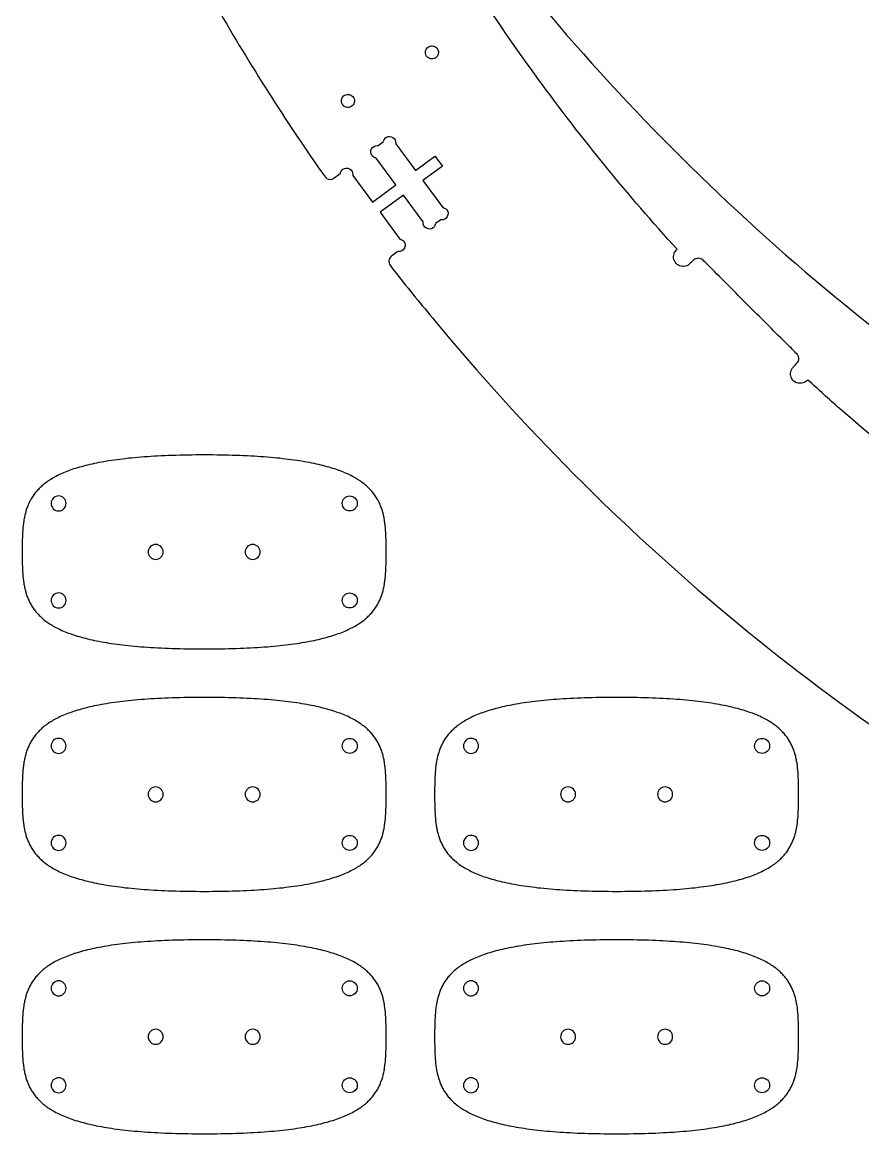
# Model space of a CAD drawing. Extents: x 0.8 to 94.9, y 0.3 to 47.7.
# Drawn here: x 0.81 to 18.13, y 0.48 to 23.41 of the extents above; entities that cross this region are included whole.
import ezdxf

# ---------------------------------------------------------------- set-up
doc = ezdxf.new("R2010")
doc.units = 0
for name, color, linetype in [('THRUCUT_HOLES_SPIRAL_PLUNG', 150, 'CONTINUOUS'), ('THRUCUT_LARGE_PARTS', 18, 'CONTINUOUS'), ('THRUCUT_SMALL_PARTS_TAB_AN', 30, 'CONTINUOUS')]:
    doc.layers.add(name, color=color, linetype=linetype)

msp = doc.modelspace()

# ---------------------------------------------------------------- linework, layer by layer
at = {"layer": 'THRUCUT_HOLES_SPIRAL_PLUNG'}
for points in [[(9.318, 22.669, -0.414214), (9.133, 22.718, -0.414214), (9.183, 22.902, -0.414214), (9.367, 22.853, -0.414214)], [(7.586, 21.669, -0.414214), (7.401, 21.718, -0.414214), (7.451, 21.903, -0.414214), (7.635, 21.853, -0.414214)]]:
    msp.add_lwpolyline(points, format="xyb", close=True, dxfattribs=at)
at = {"layer": 'THRUCUT_LARGE_PARTS'}
for points in [[(33.609, 6.713, -0.109283), (17.653, 15.442, -0.003936), (17.323, 15.735, 0.001312), (16.995, 16.029, -0.160391), (16.864, 15.963, -0.350572), (16.654, 16.085, -0.146393), (16.645, 16.199, -0.144747), (16.7, 16.3, 0.020527), (16.784, 16.392, 0.275016), (16.805, 16.515, 0.052044), (16.794, 16.537, 0.043513), (16.776, 16.56, 0.009902), (16.584, 16.757, -0.00165), (15.803, 17.532, -0.00165), (15.028, 18.313, 0.009902), (14.831, 18.505, 0.190757), (14.738, 18.541, 0.190762), (14.646, 18.505, -0.003898), (14.551, 18.416, -0.167792), (14.444, 18.37, -0.312229), (14.248, 18.485, -0.31021), (14.286, 18.71, -0.006541), (14.294, 18.718, 0.00218), (14.302, 18.726, -0.026753), (11.446, 22.229, -0.026361), (8.941, 26.071, 0.018814)], [(11.326, 23.975, 0.045769), (17.353, 17.918, 0.045759), (24.382, 13.058, 0.013823)], [(4.827, 23.696, 0.010348), (5.88, 21.961, 0.010677), (6.971, 20.324, 0.020486), (7.057, 20.21, 0.314041), (7.192, 20.172, 0.03767), (7.208, 20.179, 0.028059), (7.227, 20.19), (7.36, 20.289, 0.08601), (7.368, 20.308, -0.186349), (7.414, 20.376, -0.284949), (7.551, 20.383, -0.285005), (7.619, 20.264, -0.066648), (7.617, 20.257, 0.145329), (7.617, 20.25), (8.025, 19.698), (8.508, 20.055), (8.1, 20.607, 0.08601), (8.081, 20.615, -0.186349), (8.013, 20.661, -0.284949), (8.006, 20.798, -0.285005), (8.125, 20.865, -0.066648), (8.132, 20.864, 0.145329), (8.139, 20.864), (8.245, 20.942, 0.079593), (8.255, 20.964, -0.210465), (8.312, 21.037, -0.269976), (8.443, 21.033, -0.269963), (8.504, 20.916, -0.065724), (8.503, 20.91, 0.145463), (8.502, 20.903), (8.91, 20.351), (9.312, 20.648), (9.467, 20.439), (9.064, 20.142), (9.472, 19.59, 0.086011), (9.491, 19.582, -0.186349), (9.559, 19.536, -0.284949), (9.566, 19.399, -0.285005), (9.447, 19.332, -0.066648), (9.44, 19.333, 0.14533), (9.433, 19.333), (9.326, 19.254, 0.086009), (9.319, 19.235, -0.186349), (9.273, 19.167, -0.284949), (9.135, 19.16, -0.285005), (9.068, 19.28, -0.066647), (9.069, 19.286, 0.145328), (9.069, 19.293), (8.662, 19.845), (8.179, 19.489), (8.587, 18.937, 0.08601), (8.606, 18.929, -0.186349), (8.674, 18.883, -0.284949), (8.681, 18.746, -0.285005), (8.561, 18.679, 0.171776), (8.527, 18.668, 0.008293), (8.414, 18.581, 0.189424), (8.364, 18.495, 0.192865), (8.387, 18.399, 0.01472), (8.509, 18.235, 0.005121), (9.309, 17.249, 0.045769), (15.335, 11.192, 0.045759), (22.365, 6.332, 0.013823)]]:
    msp.add_lwpolyline(points, format="xyb", dxfattribs=at)
at = {"layer": 'THRUCUT_SMALL_PARTS_TAB_AN'}
for points in [[(4.555, 14.483), (4.468, 14.483), (4.382, 14.483), (4.298, 14.482), (4.215, 14.481), (4.133, 14.479), (4.052, 14.477), (3.973, 14.475), (3.895, 14.473), (3.819, 14.47), (3.743, 14.467), (3.669, 14.464), (3.596, 14.46), (3.525, 14.456), (3.455, 14.452), (3.385, 14.447), (3.318, 14.443), (3.251, 14.437), (3.185, 14.432), (3.121, 14.426), (3.058, 14.42), (2.996, 14.414), (2.935, 14.407), (2.875, 14.4), (2.817, 14.393), (2.759, 14.386), (2.703, 14.378), (2.648, 14.37), (2.593, 14.362), (2.54, 14.353), (2.488, 14.345), (2.437, 14.335), (2.387, 14.326), (2.338, 14.316), (2.291, 14.307), (2.244, 14.296), (2.198, 14.286), (2.153, 14.275), (2.109, 14.264), (2.066, 14.253), (2.024, 14.242), (1.983, 14.23), (1.943, 14.218), (1.904, 14.206), (1.865, 14.194), (1.828, 14.181), (1.791, 14.168), (1.756, 14.155), (1.721, 14.142), (1.687, 14.128), (1.654, 14.114), (1.622, 14.1), (1.59, 14.086), (1.56, 14.071), (1.53, 14.057), (1.501, 14.042), (1.473, 14.027), (1.445, 14.011), (1.419, 13.996), (1.393, 13.98), (1.368, 13.964), (1.343, 13.947), (1.319, 13.931), (1.296, 13.914), (1.274, 13.897), (1.252, 13.88), (1.232, 13.863), (1.211, 13.846), (1.192, 13.828), (1.173, 13.81), (1.154, 13.792), (1.137, 13.774), (1.119, 13.755), (1.103, 13.737), (1.087, 13.718), (1.072, 13.699), (1.057, 13.68), (1.043, 13.661), (1.029, 13.641), (1.016, 13.621), (1.003, 13.601), (0.991, 13.581), (0.979, 13.561), (0.968, 13.541), (0.958, 13.52), (0.948, 13.5), (0.938, 13.479), (0.929, 13.458), (0.92, 13.437), (0.911, 13.415), (0.903, 13.394), (0.896, 13.372), (0.889, 13.35), (0.882, 13.328), (0.876, 13.306), (0.87, 13.284), (0.864, 13.262), (0.859, 13.239), (0.854, 13.217), (0.849, 13.194), (0.845, 13.171), (0.841, 13.148), (0.837, 13.125), (0.83, 13.078), (0.824, 13.031), (0.82, 12.983), (0.816, 12.935), (0.813, 12.886), (0.81, 12.837), (0.808, 12.788), (0.807, 12.738), (0.806, 12.688), (0.805, 12.586), (0.805, 12.483), (0.805, 12.38), (0.806, 12.279), (0.807, 12.229), (0.808, 12.179), (0.81, 12.129), (0.813, 12.08), (0.816, 12.032), (0.82, 11.983), (0.824, 11.936), (0.83, 11.888), (0.837, 11.842), (0.841, 11.819), (0.845, 11.796), (0.849, 11.773), (0.854, 11.75), (0.859, 11.727), (0.864, 11.705), (0.87, 11.682), (0.876, 11.66), (0.882, 11.638), (0.889, 11.616), (0.896, 11.594), (0.903, 11.573), (0.911, 11.551), (0.92, 11.53), (0.929, 11.509), (0.938, 11.488), (0.948, 11.467), (0.958, 11.446), (0.968, 11.426), (0.979, 11.405), (0.991, 11.385), (1.003, 11.365), (1.016, 11.345), (1.029, 11.325), (1.043, 11.306), (1.057, 11.287), (1.072, 11.267), (1.087, 11.248), (1.103, 11.23), (1.119, 11.211), (1.137, 11.193), (1.154, 11.174), (1.173, 11.156), (1.192, 11.138), (1.211, 11.121), (1.232, 11.103), (1.252, 11.086), (1.274, 11.069), (1.296, 11.052), (1.319, 11.035), (1.343, 11.019), (1.368, 11.003), (1.393, 10.987), (1.419, 10.971), (1.445, 10.955), (1.473, 10.94), (1.501, 10.925), (1.53, 10.91), (1.56, 10.895), (1.59, 10.881), (1.622, 10.866), (1.654, 10.852), (1.687, 10.838), (1.721, 10.825), (1.756, 10.811), (1.791, 10.798), (1.828, 10.785), (1.865, 10.773), (1.904, 10.76), (1.943, 10.748), (1.983, 10.736), (2.024, 10.725), (2.066, 10.713), (2.109, 10.702), (2.153, 10.691), (2.198, 10.68), (2.244, 10.67), (2.291, 10.66), (2.338, 10.65), (2.387, 10.64), (2.437, 10.631), (2.488, 10.622), (2.54, 10.613), (2.593, 10.605), (2.648, 10.596), (2.703, 10.588), (2.759, 10.581), (2.817, 10.573), (2.875, 10.566), (2.935, 10.559), (2.996, 10.553), (3.058, 10.546), (3.121, 10.54), (3.185, 10.534), (3.251, 10.529), (3.318, 10.524), (3.385, 10.519), (3.455, 10.514), (3.525, 10.51), (3.596, 10.506), (3.669, 10.503), (3.743, 10.499), (3.819, 10.496), (3.895, 10.494), (3.973, 10.491), (4.052, 10.489), (4.133, 10.487), (4.215, 10.486), (4.298, 10.485), (4.382, 10.484), (4.468, 10.483), (4.555, 10.483), (4.643, 10.483), (4.728, 10.484), (4.813, 10.485), (4.896, 10.486), (4.978, 10.487), (5.058, 10.489), (5.138, 10.491), (5.215, 10.494), (5.292, 10.496), (5.367, 10.499), (5.441, 10.503), (5.514, 10.506), (5.586, 10.51), (5.656, 10.514), (5.725, 10.519), (5.793, 10.524), (5.86, 10.529), (5.925, 10.534), (5.99, 10.54), (6.053, 10.546), (6.115, 10.553), (6.176, 10.559), (6.235, 10.566), (6.294, 10.573), (6.351, 10.581), (6.408, 10.588), (6.463, 10.596), (6.517, 10.605), (6.57, 10.613), (6.622, 10.622), (6.673, 10.631), (6.723, 10.64), (6.772, 10.65), (6.82, 10.66), (6.867, 10.67), (6.913, 10.68), (6.958, 10.691), (7.002, 10.702), (7.045, 10.713), (7.087, 10.725), (7.128, 10.736), (7.168, 10.748), (7.207, 10.76), (7.246, 10.773), (7.283, 10.785), (7.319, 10.798), (7.355, 10.811), (7.39, 10.825), (7.424, 10.838), (7.457, 10.852), (7.489, 10.866), (7.52, 10.881), (7.551, 10.895), (7.581, 10.91), (7.61, 10.925), (7.638, 10.94), (7.665, 10.955), (7.692, 10.971), (7.718, 10.987), (7.743, 11.003), (7.768, 11.019), (7.791, 11.035), (7.814, 11.052), (7.837, 11.069), (7.858, 11.086), (7.879, 11.103), (7.899, 11.121), (7.919, 11.138), (7.938, 11.156), (7.956, 11.174), (7.974, 11.193), (7.991, 11.211), (8.008, 11.23), (8.024, 11.248), (8.039, 11.267), (8.054, 11.287), (8.068, 11.306), (8.082, 11.325), (8.095, 11.345), (8.108, 11.365), (8.12, 11.385), (8.131, 11.405), (8.142, 11.426), (8.153, 11.446), (8.163, 11.467), (8.173, 11.488), (8.182, 11.509), (8.191, 11.53), (8.199, 11.551), (8.207, 11.573), (8.215, 11.594), (8.222, 11.616), (8.229, 11.638), (8.235, 11.66), (8.241, 11.682), (8.247, 11.705), (8.252, 11.727), (8.257, 11.75), (8.262, 11.773), (8.266, 11.796), (8.27, 11.819), (8.274, 11.842), (8.281, 11.888), (8.286, 11.936), (8.291, 11.983), (8.295, 12.032), (8.298, 12.08), (8.3, 12.129), (8.302, 12.179), (8.304, 12.229), (8.304, 12.279), (8.305, 12.38), (8.305, 12.483), (8.305, 12.586), (8.304, 12.688), (8.304, 12.738), (8.302, 12.788), (8.3, 12.837), (8.298, 12.886), (8.295, 12.935), (8.291, 12.983), (8.286, 13.031), (8.281, 13.078), (8.274, 13.125), (8.27, 13.148), (8.266, 13.171), (8.262, 13.194), (8.257, 13.217), (8.252, 13.239), (8.247, 13.262), (8.241, 13.284), (8.235, 13.306), (8.229, 13.328), (8.222, 13.35), (8.215, 13.372), (8.207, 13.394), (8.199, 13.415), (8.191, 13.437), (8.182, 13.458), (8.173, 13.479), (8.163, 13.5), (8.153, 13.52), (8.142, 13.541), (8.131, 13.561), (8.12, 13.581), (8.108, 13.601), (8.095, 13.621), (8.082, 13.641), (8.068, 13.661), (8.054, 13.68), (8.039, 13.699), (8.024, 13.718), (8.008, 13.737), (7.991, 13.755), (7.974, 13.774), (7.956, 13.792), (7.938, 13.81), (7.919, 13.828), (7.899, 13.846), (7.879, 13.863), (7.858, 13.88), (7.837, 13.897), (7.814, 13.914), (7.791, 13.931), (7.768, 13.947), (7.743, 13.964), (7.718, 13.98), (7.692, 13.996), (7.665, 14.011), (7.638, 14.027), (7.61, 14.042), (7.581, 14.057), (7.551, 14.071), (7.52, 14.086), (7.489, 14.1), (7.457, 14.114), (7.424, 14.128), (7.39, 14.142), (7.355, 14.155), (7.319, 14.168), (7.283, 14.181), (7.246, 14.194), (7.207, 14.206), (7.168, 14.218), (7.128, 14.23), (7.087, 14.242), (7.045, 14.253), (7.002, 14.264), (6.958, 14.275), (6.913, 14.286), (6.867, 14.296), (6.82, 14.307), (6.772, 14.316), (6.723, 14.326), (6.673, 14.335), (6.622, 14.345), (6.57, 14.353), (6.517, 14.362), (6.463, 14.37), (6.408, 14.378), (6.351, 14.386), (6.294, 14.393), (6.235, 14.4), (6.176, 14.407), (6.115, 14.414), (6.053, 14.42), (5.99, 14.426), (5.925, 14.432), (5.86, 14.437), (5.793, 14.443), (5.725, 14.447), (5.656, 14.452), (5.586, 14.456), (5.514, 14.46), (5.441, 14.464), (5.367, 14.467), (5.292, 14.47), (5.215, 14.473), (5.138, 14.475), (5.058, 14.477), (4.978, 14.479), (4.896, 14.481), (4.813, 14.482), (4.728, 14.483), (4.643, 14.483)], [(4.555, 9.483), (4.468, 9.483), (4.382, 9.483), (4.298, 9.482), (4.215, 9.481), (4.133, 9.479), (4.052, 9.477), (3.973, 9.475), (3.895, 9.473), (3.819, 9.47), (3.743, 9.467), (3.669, 9.464), (3.596, 9.46), (3.525, 9.456), (3.455, 9.452), (3.385, 9.447), (3.318, 9.443), (3.251, 9.437), (3.185, 9.432), (3.121, 9.426), (3.058, 9.42), (2.996, 9.414), (2.935, 9.407), (2.875, 9.4), (2.817, 9.393), (2.759, 9.386), (2.703, 9.378), (2.648, 9.37), (2.593, 9.362), (2.54, 9.353), (2.488, 9.345), (2.437, 9.335), (2.387, 9.326), (2.338, 9.316), (2.291, 9.307), (2.244, 9.296), (2.198, 9.286), (2.153, 9.275), (2.109, 9.264), (2.066, 9.253), (2.024, 9.242), (1.983, 9.23), (1.943, 9.218), (1.904, 9.206), (1.865, 9.194), (1.828, 9.181), (1.791, 9.168), (1.756, 9.155), (1.721, 9.142), (1.687, 9.128), (1.654, 9.114), (1.622, 9.1), (1.59, 9.086), (1.56, 9.071), (1.53, 9.057), (1.501, 9.042), (1.473, 9.027), (1.445, 9.011), (1.419, 8.996), (1.393, 8.98), (1.368, 8.964), (1.343, 8.947), (1.319, 8.931), (1.296, 8.914), (1.274, 8.897), (1.252, 8.88), (1.232, 8.863), (1.211, 8.846), (1.192, 8.828), (1.173, 8.81), (1.154, 8.792), (1.137, 8.774), (1.119, 8.755), (1.103, 8.737), (1.087, 8.718), (1.072, 8.699), (1.057, 8.68), (1.043, 8.661), (1.029, 8.641), (1.016, 8.621), (1.003, 8.601), (0.991, 8.581), (0.979, 8.561), (0.968, 8.541), (0.958, 8.52), (0.948, 8.5), (0.938, 8.479), (0.929, 8.458), (0.92, 8.437), (0.911, 8.415), (0.903, 8.394), (0.896, 8.372), (0.889, 8.35), (0.882, 8.328), (0.876, 8.306), (0.87, 8.284), (0.864, 8.262), (0.859, 8.239), (0.854, 8.217), (0.849, 8.194), (0.845, 8.171), (0.841, 8.148), (0.837, 8.125), (0.83, 8.078), (0.824, 8.031), (0.82, 7.983), (0.816, 7.935), (0.813, 7.886), (0.81, 7.837), (0.808, 7.788), (0.807, 7.738), (0.806, 7.688), (0.805, 7.586), (0.805, 7.483), (0.805, 7.38), (0.806, 7.279), (0.807, 7.229), (0.808, 7.179), (0.81, 7.129), (0.813, 7.08), (0.816, 7.032), (0.82, 6.983), (0.824, 6.936), (0.83, 6.888), (0.837, 6.842), (0.841, 6.819), (0.845, 6.796), (0.849, 6.773), (0.854, 6.75), (0.859, 6.727), (0.864, 6.705), (0.87, 6.682), (0.876, 6.66), (0.882, 6.638), (0.889, 6.616), (0.896, 6.594), (0.903, 6.573), (0.911, 6.551), (0.92, 6.53), (0.929, 6.509), (0.938, 6.488), (0.948, 6.467), (0.958, 6.446), (0.968, 6.426), (0.979, 6.405), (0.991, 6.385), (1.003, 6.365), (1.016, 6.345), (1.029, 6.325), (1.043, 6.306), (1.057, 6.287), (1.072, 6.267), (1.087, 6.248), (1.103, 6.23), (1.119, 6.211), (1.137, 6.193), (1.154, 6.174), (1.173, 6.156), (1.192, 6.138), (1.211, 6.121), (1.232, 6.103), (1.252, 6.086), (1.274, 6.069), (1.296, 6.052), (1.319, 6.035), (1.343, 6.019), (1.368, 6.003), (1.393, 5.987), (1.419, 5.971), (1.445, 5.955), (1.473, 5.94), (1.501, 5.925), (1.53, 5.91), (1.56, 5.895), (1.59, 5.881), (1.622, 5.866), (1.654, 5.852), (1.687, 5.838), (1.721, 5.825), (1.756, 5.811), (1.791, 5.798), (1.828, 5.785), (1.865, 5.773), (1.904, 5.76), (1.943, 5.748), (1.983, 5.736), (2.024, 5.725), (2.066, 5.713), (2.109, 5.702), (2.153, 5.691), (2.198, 5.68), (2.244, 5.67), (2.291, 5.66), (2.338, 5.65), (2.387, 5.64), (2.437, 5.631), (2.488, 5.622), (2.54, 5.613), (2.593, 5.605), (2.648, 5.596), (2.703, 5.588), (2.759, 5.581), (2.817, 5.573), (2.875, 5.566), (2.935, 5.559), (2.996, 5.553), (3.058, 5.546), (3.121, 5.54), (3.185, 5.534), (3.251, 5.529), (3.318, 5.524), (3.385, 5.519), (3.455, 5.514), (3.525, 5.51), (3.596, 5.506), (3.669, 5.503), (3.743, 5.499), (3.819, 5.496), (3.895, 5.494), (3.973, 5.491), (4.052, 5.489), (4.133, 5.487), (4.215, 5.486), (4.298, 5.485), (4.382, 5.484), (4.468, 5.483), (4.555, 5.483), (4.643, 5.483), (4.728, 5.484), (4.813, 5.485), (4.896, 5.486), (4.978, 5.487), (5.058, 5.489), (5.138, 5.491), (5.215, 5.494), (5.292, 5.496), (5.367, 5.499), (5.441, 5.503), (5.514, 5.506), (5.586, 5.51), (5.656, 5.514), (5.725, 5.519), (5.793, 5.524), (5.86, 5.529), (5.925, 5.534), (5.99, 5.54), (6.053, 5.546), (6.115, 5.553), (6.176, 5.559), (6.235, 5.566), (6.294, 5.573), (6.351, 5.581), (6.408, 5.588), (6.463, 5.596), (6.517, 5.605), (6.57, 5.613), (6.622, 5.622), (6.673, 5.631), (6.723, 5.64), (6.772, 5.65), (6.82, 5.66), (6.867, 5.67), (6.913, 5.68), (6.958, 5.691), (7.002, 5.702), (7.045, 5.713), (7.087, 5.725), (7.128, 5.736), (7.168, 5.748), (7.207, 5.76), (7.246, 5.773), (7.283, 5.785), (7.319, 5.798), (7.355, 5.811), (7.39, 5.825), (7.424, 5.838), (7.457, 5.852), (7.489, 5.866), (7.52, 5.881), (7.551, 5.895), (7.581, 5.91), (7.61, 5.925), (7.638, 5.94), (7.665, 5.955), (7.692, 5.971), (7.718, 5.987), (7.743, 6.003), (7.768, 6.019), (7.791, 6.035), (7.814, 6.052), (7.837, 6.069), (7.858, 6.086), (7.879, 6.103), (7.899, 6.121), (7.919, 6.138), (7.938, 6.156), (7.956, 6.174), (7.974, 6.193), (7.991, 6.211), (8.008, 6.23), (8.024, 6.248), (8.039, 6.267), (8.054, 6.287), (8.068, 6.306), (8.082, 6.325), (8.095, 6.345), (8.108, 6.365), (8.12, 6.385), (8.131, 6.405), (8.142, 6.426), (8.153, 6.446), (8.163, 6.467), (8.173, 6.488), (8.182, 6.509), (8.191, 6.53), (8.199, 6.551), (8.207, 6.573), (8.215, 6.594), (8.222, 6.616), (8.229, 6.638), (8.235, 6.66), (8.241, 6.682), (8.247, 6.705), (8.252, 6.727), (8.257, 6.75), (8.262, 6.773), (8.266, 6.796), (8.27, 6.819), (8.274, 6.842), (8.281, 6.888), (8.286, 6.936), (8.291, 6.983), (8.295, 7.032), (8.298, 7.08), (8.3, 7.129), (8.302, 7.179), (8.304, 7.229), (8.304, 7.279), (8.305, 7.38), (8.305, 7.483), (8.305, 7.586), (8.304, 7.688), (8.304, 7.738), (8.302, 7.788), (8.3, 7.837), (8.298, 7.886), (8.295, 7.935), (8.291, 7.983), (8.286, 8.031), (8.281, 8.078), (8.274, 8.125), (8.27, 8.148), (8.266, 8.171), (8.262, 8.194), (8.257, 8.217), (8.252, 8.239), (8.247, 8.262), (8.241, 8.284), (8.235, 8.306), (8.229, 8.328), (8.222, 8.35), (8.215, 8.372), (8.207, 8.394), (8.199, 8.415), (8.191, 8.437), (8.182, 8.458), (8.173, 8.479), (8.163, 8.5), (8.153, 8.52), (8.142, 8.541), (8.131, 8.561), (8.12, 8.581), (8.108, 8.601), (8.095, 8.621), (8.082, 8.641), (8.068, 8.661), (8.054, 8.68), (8.039, 8.699), (8.024, 8.718), (8.008, 8.737), (7.991, 8.755), (7.974, 8.774), (7.956, 8.792), (7.938, 8.81), (7.919, 8.828), (7.899, 8.846), (7.879, 8.863), (7.858, 8.88), (7.837, 8.897), (7.814, 8.914), (7.791, 8.931), (7.768, 8.947), (7.743, 8.964), (7.718, 8.98), (7.692, 8.996), (7.665, 9.011), (7.638, 9.027), (7.61, 9.042), (7.581, 9.057), (7.551, 9.071), (7.52, 9.086), (7.489, 9.1), (7.457, 9.114), (7.424, 9.128), (7.39, 9.142), (7.355, 9.155), (7.319, 9.168), (7.283, 9.181), (7.246, 9.194), (7.207, 9.206), (7.168, 9.218), (7.128, 9.23), (7.087, 9.242), (7.045, 9.253), (7.002, 9.264), (6.958, 9.275), (6.913, 9.286), (6.867, 9.296), (6.82, 9.307), (6.772, 9.316), (6.723, 9.326), (6.673, 9.335), (6.622, 9.345), (6.57, 9.353), (6.517, 9.362), (6.463, 9.37), (6.408, 9.378), (6.351, 9.386), (6.294, 9.393), (6.235, 9.4), (6.176, 9.407), (6.115, 9.414), (6.053, 9.42), (5.99, 9.426), (5.925, 9.432), (5.86, 9.437), (5.793, 9.443), (5.725, 9.447), (5.656, 9.452), (5.586, 9.456), (5.514, 9.46), (5.441, 9.464), (5.367, 9.467), (5.292, 9.47), (5.215, 9.473), (5.138, 9.475), (5.058, 9.477), (4.978, 9.479), (4.896, 9.481), (4.813, 9.482), (4.728, 9.483), (4.643, 9.483)], [(13.055, 9.483), (12.968, 9.483), (12.882, 9.483), (12.798, 9.482), (12.715, 9.481), (12.633, 9.479), (12.552, 9.477), (12.473, 9.475), (12.395, 9.473), (12.319, 9.47), (12.243, 9.467), (12.169, 9.464), (12.096, 9.46), (12.025, 9.456), (11.955, 9.452), (11.885, 9.447), (11.818, 9.443), (11.751, 9.437), (11.685, 9.432), (11.621, 9.426), (11.558, 9.42), (11.496, 9.414), (11.435, 9.407), (11.375, 9.4), (11.317, 9.393), (11.259, 9.386), (11.203, 9.378), (11.148, 9.37), (11.093, 9.362), (11.04, 9.353), (10.988, 9.345), (10.937, 9.335), (10.887, 9.326), (10.838, 9.316), (10.791, 9.307), (10.744, 9.296), (10.698, 9.286), (10.653, 9.275), (10.609, 9.264), (10.566, 9.253), (10.524, 9.242), (10.483, 9.23), (10.443, 9.218), (10.404, 9.206), (10.365, 9.194), (10.328, 9.181), (10.291, 9.168), (10.256, 9.155), (10.221, 9.142), (10.187, 9.128), (10.154, 9.114), (10.122, 9.1), (10.09, 9.086), (10.06, 9.071), (10.03, 9.057), (10.001, 9.042), (9.973, 9.027), (9.945, 9.011), (9.919, 8.996), (9.893, 8.98), (9.868, 8.964), (9.843, 8.947), (9.819, 8.931), (9.796, 8.914), (9.774, 8.897), (9.752, 8.88), (9.732, 8.863), (9.711, 8.846), (9.692, 8.828), (9.673, 8.81), (9.654, 8.792), (9.637, 8.774), (9.619, 8.755), (9.603, 8.737), (9.587, 8.718), (9.572, 8.699), (9.557, 8.68), (9.543, 8.661), (9.529, 8.641), (9.516, 8.621), (9.503, 8.601), (9.491, 8.581), (9.479, 8.561), (9.468, 8.541), (9.458, 8.52), (9.448, 8.5), (9.438, 8.479), (9.429, 8.458), (9.42, 8.437), (9.411, 8.415), (9.403, 8.394), (9.396, 8.372), (9.389, 8.35), (9.382, 8.328), (9.376, 8.306), (9.37, 8.284), (9.364, 8.262), (9.359, 8.239), (9.354, 8.217), (9.349, 8.194), (9.345, 8.171), (9.341, 8.148), (9.337, 8.125), (9.33, 8.078), (9.324, 8.031), (9.32, 7.983), (9.316, 7.935), (9.313, 7.886), (9.31, 7.837), (9.308, 7.788), (9.307, 7.738), (9.306, 7.688), (9.305, 7.586), (9.305, 7.483), (9.305, 7.38), (9.306, 7.279), (9.307, 7.229), (9.308, 7.179), (9.31, 7.129), (9.313, 7.08), (9.316, 7.032), (9.32, 6.983), (9.324, 6.936), (9.33, 6.888), (9.337, 6.842), (9.341, 6.819), (9.345, 6.796), (9.349, 6.773), (9.354, 6.75), (9.359, 6.727), (9.364, 6.705), (9.37, 6.682), (9.376, 6.66), (9.382, 6.638), (9.389, 6.616), (9.396, 6.594), (9.403, 6.573), (9.411, 6.551), (9.42, 6.53), (9.429, 6.509), (9.438, 6.488), (9.448, 6.467), (9.458, 6.446), (9.468, 6.426), (9.479, 6.405), (9.491, 6.385), (9.503, 6.365), (9.516, 6.345), (9.529, 6.325), (9.543, 6.306), (9.557, 6.287), (9.572, 6.267), (9.587, 6.248), (9.603, 6.23), (9.619, 6.211), (9.637, 6.193), (9.654, 6.174), (9.673, 6.156), (9.692, 6.138), (9.711, 6.121), (9.732, 6.103), (9.752, 6.086), (9.774, 6.069), (9.796, 6.052), (9.819, 6.035), (9.843, 6.019), (9.868, 6.003), (9.893, 5.987), (9.919, 5.971), (9.945, 5.955), (9.973, 5.94), (10.001, 5.925), (10.03, 5.91), (10.06, 5.895), (10.09, 5.881), (10.122, 5.866), (10.154, 5.852), (10.187, 5.838), (10.221, 5.825), (10.256, 5.811), (10.291, 5.798), (10.328, 5.785), (10.365, 5.773), (10.404, 5.76), (10.443, 5.748), (10.483, 5.736), (10.524, 5.725), (10.566, 5.713), (10.609, 5.702), (10.653, 5.691), (10.698, 5.68), (10.744, 5.67), (10.791, 5.66), (10.838, 5.65), (10.887, 5.64), (10.937, 5.631), (10.988, 5.622), (11.04, 5.613), (11.093, 5.605), (11.148, 5.596), (11.203, 5.588), (11.259, 5.581), (11.317, 5.573), (11.375, 5.566), (11.435, 5.559), (11.496, 5.553), (11.558, 5.546), (11.621, 5.54), (11.685, 5.534), (11.751, 5.529), (11.818, 5.524), (11.885, 5.519), (11.955, 5.514), (12.025, 5.51), (12.096, 5.506), (12.169, 5.503), (12.243, 5.499), (12.319, 5.496), (12.395, 5.494), (12.473, 5.491), (12.552, 5.489), (12.633, 5.487), (12.715, 5.486), (12.798, 5.485), (12.882, 5.484), (12.968, 5.483), (13.055, 5.483), (13.143, 5.483), (13.228, 5.484), (13.313, 5.485), (13.396, 5.486), (13.478, 5.487), (13.558, 5.489), (13.638, 5.491), (13.715, 5.494), (13.792, 5.496), (13.867, 5.499), (13.941, 5.503), (14.014, 5.506), (14.086, 5.51), (14.156, 5.514), (14.225, 5.519), (14.293, 5.524), (14.36, 5.529), (14.425, 5.534), (14.49, 5.54), (14.553, 5.546), (14.615, 5.553), (14.676, 5.559), (14.735, 5.566), (14.794, 5.573), (14.851, 5.581), (14.908, 5.588), (14.963, 5.596), (15.017, 5.605), (15.07, 5.613), (15.122, 5.622), (15.173, 5.631), (15.223, 5.64), (15.272, 5.65), (15.32, 5.66), (15.367, 5.67), (15.413, 5.68), (15.458, 5.691), (15.502, 5.702), (15.545, 5.713), (15.587, 5.725), (15.628, 5.736), (15.668, 5.748), (15.707, 5.76), (15.746, 5.773), (15.783, 5.785), (15.819, 5.798), (15.855, 5.811), (15.89, 5.825), (15.924, 5.838), (15.957, 5.852), (15.989, 5.866), (16.02, 5.881), (16.051, 5.895), (16.081, 5.91), (16.11, 5.925), (16.138, 5.94), (16.165, 5.955), (16.192, 5.971), (16.218, 5.987), (16.243, 6.003), (16.268, 6.019), (16.291, 6.035), (16.314, 6.052), (16.337, 6.069), (16.358, 6.086), (16.379, 6.103), (16.399, 6.121), (16.419, 6.138), (16.438, 6.156), (16.456, 6.174), (16.474, 6.193), (16.491, 6.211), (16.508, 6.23), (16.524, 6.248), (16.539, 6.267), (16.554, 6.287), (16.568, 6.306), (16.582, 6.325), (16.595, 6.345), (16.608, 6.365), (16.62, 6.385), (16.631, 6.405), (16.642, 6.426), (16.653, 6.446), (16.663, 6.467), (16.673, 6.488), (16.682, 6.509), (16.691, 6.53), (16.699, 6.551), (16.707, 6.573), (16.715, 6.594), (16.722, 6.616), (16.729, 6.638), (16.735, 6.66), (16.741, 6.682), (16.747, 6.705), (16.752, 6.727), (16.757, 6.75), (16.762, 6.773), (16.766, 6.796), (16.77, 6.819), (16.774, 6.842), (16.781, 6.888), (16.786, 6.936), (16.791, 6.983), (16.795, 7.032), (16.798, 7.08), (16.8, 7.129), (16.802, 7.179), (16.804, 7.229), (16.804, 7.279), (16.805, 7.38), (16.805, 7.483), (16.805, 7.586), (16.804, 7.688), (16.804, 7.738), (16.802, 7.788), (16.8, 7.837), (16.798, 7.886), (16.795, 7.935), (16.791, 7.983), (16.786, 8.031), (16.781, 8.078), (16.774, 8.125), (16.77, 8.148), (16.766, 8.171), (16.762, 8.194), (16.757, 8.217), (16.752, 8.239), (16.747, 8.262), (16.741, 8.284), (16.735, 8.306), (16.729, 8.328), (16.722, 8.35), (16.715, 8.372), (16.707, 8.394), (16.699, 8.415), (16.691, 8.437), (16.682, 8.458), (16.673, 8.479), (16.663, 8.5), (16.653, 8.52), (16.642, 8.541), (16.631, 8.561), (16.62, 8.581), (16.608, 8.601), (16.595, 8.621), (16.582, 8.641), (16.568, 8.661), (16.554, 8.68), (16.539, 8.699), (16.524, 8.718), (16.508, 8.737), (16.491, 8.755), (16.474, 8.774), (16.456, 8.792), (16.438, 8.81), (16.419, 8.828), (16.399, 8.846), (16.379, 8.863), (16.358, 8.88), (16.337, 8.897), (16.314, 8.914), (16.291, 8.931), (16.268, 8.947), (16.243, 8.964), (16.218, 8.98), (16.192, 8.996), (16.165, 9.011), (16.138, 9.027), (16.11, 9.042), (16.081, 9.057), (16.051, 9.071), (16.02, 9.086), (15.989, 9.1), (15.957, 9.114), (15.924, 9.128), (15.89, 9.142), (15.855, 9.155), (15.819, 9.168), (15.783, 9.181), (15.746, 9.194), (15.707, 9.206), (15.668, 9.218), (15.628, 9.23), (15.587, 9.242), (15.545, 9.253), (15.502, 9.264), (15.458, 9.275), (15.413, 9.286), (15.367, 9.296), (15.32, 9.307), (15.272, 9.316), (15.223, 9.326), (15.173, 9.335), (15.122, 9.345), (15.07, 9.353), (15.017, 9.362), (14.963, 9.37), (14.908, 9.378), (14.851, 9.386), (14.794, 9.393), (14.735, 9.4), (14.676, 9.407), (14.615, 9.414), (14.553, 9.42), (14.49, 9.426), (14.425, 9.432), (14.36, 9.437), (14.293, 9.443), (14.225, 9.447), (14.156, 9.452), (14.086, 9.456), (14.014, 9.46), (13.941, 9.464), (13.867, 9.467), (13.792, 9.47), (13.715, 9.473), (13.638, 9.475), (13.558, 9.477), (13.478, 9.479), (13.396, 9.481), (13.313, 9.482), (13.228, 9.483), (13.143, 9.483)], [(4.555, 4.483), (4.468, 4.483), (4.382, 4.483), (4.298, 4.482), (4.215, 4.481), (4.133, 4.479), (4.052, 4.477), (3.973, 4.475), (3.895, 4.473), (3.819, 4.47), (3.743, 4.467), (3.669, 4.464), (3.596, 4.46), (3.525, 4.456), (3.455, 4.452), (3.385, 4.447), (3.318, 4.443), (3.251, 4.437), (3.185, 4.432), (3.121, 4.426), (3.058, 4.42), (2.996, 4.414), (2.935, 4.407), (2.875, 4.4), (2.817, 4.393), (2.759, 4.386), (2.703, 4.378), (2.648, 4.37), (2.593, 4.362), (2.54, 4.353), (2.488, 4.345), (2.437, 4.335), (2.387, 4.326), (2.338, 4.316), (2.291, 4.307), (2.244, 4.296), (2.198, 4.286), (2.153, 4.275), (2.109, 4.264), (2.066, 4.253), (2.024, 4.242), (1.983, 4.23), (1.943, 4.218), (1.904, 4.206), (1.865, 4.194), (1.828, 4.181), (1.791, 4.168), (1.756, 4.155), (1.721, 4.142), (1.687, 4.128), (1.654, 4.114), (1.622, 4.1), (1.59, 4.086), (1.56, 4.071), (1.53, 4.057), (1.501, 4.042), (1.473, 4.027), (1.445, 4.011), (1.419, 3.996), (1.393, 3.98), (1.368, 3.964), (1.343, 3.947), (1.319, 3.931), (1.296, 3.914), (1.274, 3.897), (1.252, 3.88), (1.232, 3.863), (1.211, 3.846), (1.192, 3.828), (1.173, 3.81), (1.154, 3.792), (1.137, 3.774), (1.119, 3.755), (1.103, 3.737), (1.087, 3.718), (1.072, 3.699), (1.057, 3.68), (1.043, 3.661), (1.029, 3.641), (1.016, 3.621), (1.003, 3.601), (0.991, 3.581), (0.979, 3.561), (0.968, 3.541), (0.958, 3.52), (0.948, 3.5), (0.938, 3.479), (0.929, 3.458), (0.92, 3.437), (0.911, 3.415), (0.903, 3.394), (0.896, 3.372), (0.889, 3.35), (0.882, 3.328), (0.876, 3.306), (0.87, 3.284), (0.864, 3.262), (0.859, 3.239), (0.854, 3.217), (0.849, 3.194), (0.845, 3.171), (0.841, 3.148), (0.837, 3.125), (0.83, 3.078), (0.824, 3.031), (0.82, 2.983), (0.816, 2.935), (0.813, 2.886), (0.81, 2.837), (0.808, 2.788), (0.807, 2.738), (0.806, 2.688), (0.805, 2.586), (0.805, 2.483), (0.805, 2.38), (0.806, 2.279), (0.807, 2.229), (0.808, 2.179), (0.81, 2.129), (0.813, 2.08), (0.816, 2.032), (0.82, 1.983), (0.824, 1.936), (0.83, 1.888), (0.837, 1.842), (0.841, 1.819), (0.845, 1.796), (0.849, 1.773), (0.854, 1.75), (0.859, 1.727), (0.864, 1.705), (0.87, 1.682), (0.876, 1.66), (0.882, 1.638), (0.889, 1.616), (0.896, 1.594), (0.903, 1.573), (0.911, 1.551), (0.92, 1.53), (0.929, 1.509), (0.938, 1.488), (0.948, 1.467), (0.958, 1.446), (0.968, 1.426), (0.979, 1.405), (0.991, 1.385), (1.003, 1.365), (1.016, 1.345), (1.029, 1.325), (1.043, 1.306), (1.057, 1.287), (1.072, 1.267), (1.087, 1.248), (1.103, 1.23), (1.119, 1.211), (1.137, 1.193), (1.154, 1.174), (1.173, 1.156), (1.192, 1.138), (1.211, 1.121), (1.232, 1.103), (1.252, 1.086), (1.274, 1.069), (1.296, 1.052), (1.319, 1.035), (1.343, 1.019), (1.368, 1.003), (1.393, 0.987), (1.419, 0.971), (1.445, 0.955), (1.473, 0.94), (1.501, 0.925), (1.53, 0.91), (1.56, 0.895), (1.59, 0.881), (1.622, 0.866), (1.654, 0.852), (1.687, 0.838), (1.721, 0.825), (1.756, 0.811), (1.791, 0.798), (1.828, 0.785), (1.865, 0.773), (1.904, 0.76), (1.943, 0.748), (1.983, 0.736), (2.024, 0.725), (2.066, 0.713), (2.109, 0.702), (2.153, 0.691), (2.198, 0.68), (2.244, 0.67), (2.291, 0.66), (2.338, 0.65), (2.387, 0.64), (2.437, 0.631), (2.488, 0.622), (2.54, 0.613), (2.593, 0.605), (2.648, 0.596), (2.703, 0.588), (2.759, 0.581), (2.817, 0.573), (2.875, 0.566), (2.935, 0.559), (2.996, 0.553), (3.058, 0.546), (3.121, 0.54), (3.185, 0.534), (3.251, 0.529), (3.318, 0.524), (3.385, 0.519), (3.455, 0.514), (3.525, 0.51), (3.596, 0.506), (3.669, 0.503), (3.743, 0.499), (3.819, 0.496), (3.895, 0.494), (3.973, 0.491), (4.052, 0.489), (4.133, 0.487), (4.215, 0.486), (4.298, 0.485), (4.382, 0.484), (4.468, 0.483), (4.555, 0.483), (4.643, 0.483), (4.728, 0.484), (4.813, 0.485), (4.896, 0.486), (4.978, 0.487), (5.058, 0.489), (5.138, 0.491), (5.215, 0.494), (5.292, 0.496), (5.367, 0.499), (5.441, 0.503), (5.514, 0.506), (5.586, 0.51), (5.656, 0.514), (5.725, 0.519), (5.793, 0.524), (5.86, 0.529), (5.925, 0.534), (5.99, 0.54), (6.053, 0.546), (6.115, 0.553), (6.176, 0.559), (6.235, 0.566), (6.294, 0.573), (6.351, 0.581), (6.408, 0.588), (6.463, 0.596), (6.517, 0.605), (6.57, 0.613), (6.622, 0.622), (6.673, 0.631), (6.723, 0.64), (6.772, 0.65), (6.82, 0.66), (6.867, 0.67), (6.913, 0.68), (6.958, 0.691), (7.002, 0.702), (7.045, 0.713), (7.087, 0.725), (7.128, 0.736), (7.168, 0.748), (7.207, 0.76), (7.246, 0.773), (7.283, 0.785), (7.319, 0.798), (7.355, 0.811), (7.39, 0.825), (7.424, 0.838), (7.457, 0.852), (7.489, 0.866), (7.52, 0.881), (7.551, 0.895), (7.581, 0.91), (7.61, 0.925), (7.638, 0.94), (7.665, 0.955), (7.692, 0.971), (7.718, 0.987), (7.743, 1.003), (7.768, 1.019), (7.791, 1.035), (7.814, 1.052), (7.837, 1.069), (7.858, 1.086), (7.879, 1.103), (7.899, 1.121), (7.919, 1.138), (7.938, 1.156), (7.956, 1.174), (7.974, 1.193), (7.991, 1.211), (8.008, 1.23), (8.024, 1.248), (8.039, 1.267), (8.054, 1.287), (8.068, 1.306), (8.082, 1.325), (8.095, 1.345), (8.108, 1.365), (8.12, 1.385), (8.131, 1.405), (8.142, 1.426), (8.153, 1.446), (8.163, 1.467), (8.173, 1.488), (8.182, 1.509), (8.191, 1.53), (8.199, 1.551), (8.207, 1.573), (8.215, 1.594), (8.222, 1.616), (8.229, 1.638), (8.235, 1.66), (8.241, 1.682), (8.247, 1.705), (8.252, 1.727), (8.257, 1.75), (8.262, 1.773), (8.266, 1.796), (8.27, 1.819), (8.274, 1.842), (8.281, 1.888), (8.286, 1.936), (8.291, 1.983), (8.295, 2.032), (8.298, 2.08), (8.3, 2.129), (8.302, 2.179), (8.304, 2.229), (8.304, 2.279), (8.305, 2.38), (8.305, 2.483), (8.305, 2.586), (8.304, 2.688), (8.304, 2.738), (8.302, 2.788), (8.3, 2.837), (8.298, 2.886), (8.295, 2.935), (8.291, 2.983), (8.286, 3.031), (8.281, 3.078), (8.274, 3.125), (8.27, 3.148), (8.266, 3.171), (8.262, 3.194), (8.257, 3.217), (8.252, 3.239), (8.247, 3.262), (8.241, 3.284), (8.235, 3.306), (8.229, 3.328), (8.222, 3.35), (8.215, 3.372), (8.207, 3.394), (8.199, 3.415), (8.191, 3.437), (8.182, 3.458), (8.173, 3.479), (8.163, 3.5), (8.153, 3.52), (8.142, 3.541), (8.131, 3.561), (8.12, 3.581), (8.108, 3.601), (8.095, 3.621), (8.082, 3.641), (8.068, 3.661), (8.054, 3.68), (8.039, 3.699), (8.024, 3.718), (8.008, 3.737), (7.991, 3.755), (7.974, 3.774), (7.956, 3.792), (7.938, 3.81), (7.919, 3.828), (7.899, 3.846), (7.879, 3.863), (7.858, 3.88), (7.837, 3.897), (7.814, 3.914), (7.791, 3.931), (7.768, 3.947), (7.743, 3.964), (7.718, 3.98), (7.692, 3.996), (7.665, 4.011), (7.638, 4.027), (7.61, 4.042), (7.581, 4.057), (7.551, 4.071), (7.52, 4.086), (7.489, 4.1), (7.457, 4.114), (7.424, 4.128), (7.39, 4.142), (7.355, 4.155), (7.319, 4.168), (7.283, 4.181), (7.246, 4.194), (7.207, 4.206), (7.168, 4.218), (7.128, 4.23), (7.087, 4.242), (7.045, 4.253), (7.002, 4.264), (6.958, 4.275), (6.913, 4.286), (6.867, 4.296), (6.82, 4.307), (6.772, 4.316), (6.723, 4.326), (6.673, 4.335), (6.622, 4.345), (6.57, 4.353), (6.517, 4.362), (6.463, 4.37), (6.408, 4.378), (6.351, 4.386), (6.294, 4.393), (6.235, 4.4), (6.176, 4.407), (6.115, 4.414), (6.053, 4.42), (5.99, 4.426), (5.925, 4.432), (5.86, 4.437), (5.793, 4.443), (5.725, 4.447), (5.656, 4.452), (5.586, 4.456), (5.514, 4.46), (5.441, 4.464), (5.367, 4.467), (5.292, 4.47), (5.215, 4.473), (5.138, 4.475), (5.058, 4.477), (4.978, 4.479), (4.896, 4.481), (4.813, 4.482), (4.728, 4.483), (4.643, 4.483)], [(13.055, 4.483), (12.968, 4.483), (12.882, 4.483), (12.798, 4.482), (12.715, 4.481), (12.633, 4.479), (12.552, 4.477), (12.473, 4.475), (12.395, 4.473), (12.319, 4.47), (12.243, 4.467), (12.169, 4.464), (12.096, 4.46), (12.025, 4.456), (11.955, 4.452), (11.885, 4.447), (11.818, 4.443), (11.751, 4.437), (11.685, 4.432), (11.621, 4.426), (11.558, 4.42), (11.496, 4.414), (11.435, 4.407), (11.375, 4.4), (11.317, 4.393), (11.259, 4.386), (11.203, 4.378), (11.148, 4.37), (11.093, 4.362), (11.04, 4.353), (10.988, 4.345), (10.937, 4.335), (10.887, 4.326), (10.838, 4.316), (10.791, 4.307), (10.744, 4.296), (10.698, 4.286), (10.653, 4.275), (10.609, 4.264), (10.566, 4.253), (10.524, 4.242), (10.483, 4.23), (10.443, 4.218), (10.404, 4.206), (10.365, 4.194), (10.328, 4.181), (10.291, 4.168), (10.256, 4.155), (10.221, 4.142), (10.187, 4.128), (10.154, 4.114), (10.122, 4.1), (10.09, 4.086), (10.06, 4.071), (10.03, 4.057), (10.001, 4.042), (9.973, 4.027), (9.945, 4.011), (9.919, 3.996), (9.893, 3.98), (9.868, 3.964), (9.843, 3.947), (9.819, 3.931), (9.796, 3.914), (9.774, 3.897), (9.752, 3.88), (9.732, 3.863), (9.711, 3.846), (9.692, 3.828), (9.673, 3.81), (9.654, 3.792), (9.637, 3.774), (9.619, 3.755), (9.603, 3.737), (9.587, 3.718), (9.572, 3.699), (9.557, 3.68), (9.543, 3.661), (9.529, 3.641), (9.516, 3.621), (9.503, 3.601), (9.491, 3.581), (9.479, 3.561), (9.468, 3.541), (9.458, 3.52), (9.448, 3.5), (9.438, 3.479), (9.429, 3.458), (9.42, 3.437), (9.411, 3.415), (9.403, 3.394), (9.396, 3.372), (9.389, 3.35), (9.382, 3.328), (9.376, 3.306), (9.37, 3.284), (9.364, 3.262), (9.359, 3.239), (9.354, 3.217), (9.349, 3.194), (9.345, 3.171), (9.341, 3.148), (9.337, 3.125), (9.33, 3.078), (9.324, 3.031), (9.32, 2.983), (9.316, 2.935), (9.313, 2.886), (9.31, 2.837), (9.308, 2.788), (9.307, 2.738), (9.306, 2.688), (9.305, 2.586), (9.305, 2.483), (9.305, 2.38), (9.306, 2.279), (9.307, 2.229), (9.308, 2.179), (9.31, 2.129), (9.313, 2.08), (9.316, 2.032), (9.32, 1.983), (9.324, 1.936), (9.33, 1.888), (9.337, 1.842), (9.341, 1.819), (9.345, 1.796), (9.349, 1.773), (9.354, 1.75), (9.359, 1.727), (9.364, 1.705), (9.37, 1.682), (9.376, 1.66), (9.382, 1.638), (9.389, 1.616), (9.396, 1.594), (9.403, 1.573), (9.411, 1.551), (9.42, 1.53), (9.429, 1.509), (9.438, 1.488), (9.448, 1.467), (9.458, 1.446), (9.468, 1.426), (9.479, 1.405), (9.491, 1.385), (9.503, 1.365), (9.516, 1.345), (9.529, 1.325), (9.543, 1.306), (9.557, 1.287), (9.572, 1.267), (9.587, 1.248), (9.603, 1.23), (9.619, 1.211), (9.637, 1.193), (9.654, 1.174), (9.673, 1.156), (9.692, 1.138), (9.711, 1.121), (9.732, 1.103), (9.752, 1.086), (9.774, 1.069), (9.796, 1.052), (9.819, 1.035), (9.843, 1.019), (9.868, 1.003), (9.893, 0.987), (9.919, 0.971), (9.945, 0.955), (9.973, 0.94), (10.001, 0.925), (10.03, 0.91), (10.06, 0.895), (10.09, 0.881), (10.122, 0.866), (10.154, 0.852), (10.187, 0.838), (10.221, 0.825), (10.256, 0.811), (10.291, 0.798), (10.328, 0.785), (10.365, 0.773), (10.404, 0.76), (10.443, 0.748), (10.483, 0.736), (10.524, 0.725), (10.566, 0.713), (10.609, 0.702), (10.653, 0.691), (10.698, 0.68), (10.744, 0.67), (10.791, 0.66), (10.838, 0.65), (10.887, 0.64), (10.937, 0.631), (10.988, 0.622), (11.04, 0.613), (11.093, 0.605), (11.148, 0.596), (11.203, 0.588), (11.259, 0.581), (11.317, 0.573), (11.375, 0.566), (11.435, 0.559), (11.496, 0.553), (11.558, 0.546), (11.621, 0.54), (11.685, 0.534), (11.751, 0.529), (11.818, 0.524), (11.885, 0.519), (11.955, 0.514), (12.025, 0.51), (12.096, 0.506), (12.169, 0.503), (12.243, 0.499), (12.319, 0.496), (12.395, 0.494), (12.473, 0.491), (12.552, 0.489), (12.633, 0.487), (12.715, 0.486), (12.798, 0.485), (12.882, 0.484), (12.968, 0.483), (13.055, 0.483), (13.143, 0.483), (13.228, 0.484), (13.313, 0.485), (13.396, 0.486), (13.478, 0.487), (13.558, 0.489), (13.638, 0.491), (13.715, 0.494), (13.792, 0.496), (13.867, 0.499), (13.941, 0.503), (14.014, 0.506), (14.086, 0.51), (14.156, 0.514), (14.225, 0.519), (14.293, 0.524), (14.36, 0.529), (14.425, 0.534), (14.49, 0.54), (14.553, 0.546), (14.615, 0.553), (14.676, 0.559), (14.735, 0.566), (14.794, 0.573), (14.851, 0.581), (14.908, 0.588), (14.963, 0.596), (15.017, 0.605), (15.07, 0.613), (15.122, 0.622), (15.173, 0.631), (15.223, 0.64), (15.272, 0.65), (15.32, 0.66), (15.367, 0.67), (15.413, 0.68), (15.458, 0.691), (15.502, 0.702), (15.545, 0.713), (15.587, 0.725), (15.628, 0.736), (15.668, 0.748), (15.707, 0.76), (15.746, 0.773), (15.783, 0.785), (15.819, 0.798), (15.855, 0.811), (15.89, 0.825), (15.924, 0.838), (15.957, 0.852), (15.989, 0.866), (16.02, 0.881), (16.051, 0.895), (16.081, 0.91), (16.11, 0.925), (16.138, 0.94), (16.165, 0.955), (16.192, 0.971), (16.218, 0.987), (16.243, 1.003), (16.268, 1.019), (16.291, 1.035), (16.314, 1.052), (16.337, 1.069), (16.358, 1.086), (16.379, 1.103), (16.399, 1.121), (16.419, 1.138), (16.438, 1.156), (16.456, 1.174), (16.474, 1.193), (16.491, 1.211), (16.508, 1.23), (16.524, 1.248), (16.539, 1.267), (16.554, 1.287), (16.568, 1.306), (16.582, 1.325), (16.595, 1.345), (16.608, 1.365), (16.62, 1.385), (16.631, 1.405), (16.642, 1.426), (16.653, 1.446), (16.663, 1.467), (16.673, 1.488), (16.682, 1.509), (16.691, 1.53), (16.699, 1.551), (16.707, 1.573), (16.715, 1.594), (16.722, 1.616), (16.729, 1.638), (16.735, 1.66), (16.741, 1.682), (16.747, 1.705), (16.752, 1.727), (16.757, 1.75), (16.762, 1.773), (16.766, 1.796), (16.77, 1.819), (16.774, 1.842), (16.781, 1.888), (16.786, 1.936), (16.791, 1.983), (16.795, 2.032), (16.798, 2.08), (16.8, 2.129), (16.802, 2.179), (16.804, 2.229), (16.804, 2.279), (16.805, 2.38), (16.805, 2.483), (16.805, 2.586), (16.804, 2.688), (16.804, 2.738), (16.802, 2.788), (16.8, 2.837), (16.798, 2.886), (16.795, 2.935), (16.791, 2.983), (16.786, 3.031), (16.781, 3.078), (16.774, 3.125), (16.77, 3.148), (16.766, 3.171), (16.762, 3.194), (16.757, 3.217), (16.752, 3.239), (16.747, 3.262), (16.741, 3.284), (16.735, 3.306), (16.729, 3.328), (16.722, 3.35), (16.715, 3.372), (16.707, 3.394), (16.699, 3.415), (16.691, 3.437), (16.682, 3.458), (16.673, 3.479), (16.663, 3.5), (16.653, 3.52), (16.642, 3.541), (16.631, 3.561), (16.62, 3.581), (16.608, 3.601), (16.595, 3.621), (16.582, 3.641), (16.568, 3.661), (16.554, 3.68), (16.539, 3.699), (16.524, 3.718), (16.508, 3.737), (16.491, 3.755), (16.474, 3.774), (16.456, 3.792), (16.438, 3.81), (16.419, 3.828), (16.399, 3.846), (16.379, 3.863), (16.358, 3.88), (16.337, 3.897), (16.314, 3.914), (16.291, 3.931), (16.268, 3.947), (16.243, 3.964), (16.218, 3.98), (16.192, 3.996), (16.165, 4.011), (16.138, 4.027), (16.11, 4.042), (16.081, 4.057), (16.051, 4.071), (16.02, 4.086), (15.989, 4.1), (15.957, 4.114), (15.924, 4.128), (15.89, 4.142), (15.855, 4.155), (15.819, 4.168), (15.783, 4.181), (15.746, 4.194), (15.707, 4.206), (15.668, 4.218), (15.628, 4.23), (15.587, 4.242), (15.545, 4.253), (15.502, 4.264), (15.458, 4.275), (15.413, 4.286), (15.367, 4.296), (15.32, 4.307), (15.272, 4.316), (15.223, 4.326), (15.173, 4.335), (15.122, 4.345), (15.07, 4.353), (15.017, 4.362), (14.963, 4.37), (14.908, 4.378), (14.851, 4.386), (14.794, 4.393), (14.735, 4.4), (14.676, 4.407), (14.615, 4.414), (14.553, 4.42), (14.49, 4.426), (14.425, 4.432), (14.36, 4.437), (14.293, 4.443), (14.225, 4.447), (14.156, 4.452), (14.086, 4.456), (14.014, 4.46), (13.941, 4.464), (13.867, 4.467), (13.792, 4.47), (13.715, 4.473), (13.638, 4.475), (13.558, 4.477), (13.478, 4.479), (13.396, 4.481), (13.313, 4.482), (13.228, 4.483), (13.143, 4.483)]]:
    msp.add_lwpolyline(points, close=True, dxfattribs=at)
for points in [[(1.555, 13.328, 0.414214), (1.71, 13.483, 0.414214), (1.555, 13.638, 0.414214), (1.4, 13.483, 0.414214)], [(7.555, 13.328, -0.414214), (7.4, 13.483, -0.414214), (7.555, 13.638, -0.414214), (7.71, 13.483, -0.414214)], [(3.555, 12.328, 0.414214), (3.71, 12.483, 0.414214), (3.555, 12.638, 0.414214), (3.4, 12.483, 0.414214)], [(5.555, 12.328, 0.414214), (5.71, 12.483, 0.414214), (5.555, 12.638, 0.414214), (5.4, 12.483, 0.414214)], [(1.555, 11.328, 0.414214), (1.71, 11.483, 0.414214), (1.555, 11.638, 0.414214), (1.4, 11.483, 0.414214)], [(7.555, 11.328, -0.414214), (7.4, 11.483, -0.414214), (7.555, 11.638, -0.414214), (7.71, 11.483, -0.414214)], [(1.555, 8.328, 0.414214), (1.71, 8.483, 0.414214), (1.555, 8.638, 0.414214), (1.4, 8.483, 0.414214)], [(7.555, 8.328, -0.414214), (7.4, 8.483, -0.414214), (7.555, 8.638, -0.414214), (7.71, 8.483, -0.414214)], [(10.055, 8.328, 0.414214), (10.21, 8.483, 0.414214), (10.055, 8.638, 0.414214), (9.9, 8.483, 0.414214)], [(16.055, 8.328, -0.414214), (15.9, 8.483, -0.414214), (16.055, 8.638, -0.414214), (16.21, 8.483, -0.414214)], [(3.555, 7.328, 0.414214), (3.71, 7.483, 0.414214), (3.555, 7.638, 0.414214), (3.4, 7.483, 0.414214)], [(5.555, 7.328, 0.414214), (5.71, 7.483, 0.414214), (5.555, 7.638, 0.414214), (5.4, 7.483, 0.414214)], [(12.055, 7.328, 0.414214), (12.21, 7.483, 0.414214), (12.055, 7.638, 0.414214), (11.9, 7.483, 0.414214)], [(14.055, 7.328, 0.414214), (14.21, 7.483, 0.414214), (14.055, 7.638, 0.414214), (13.9, 7.483, 0.414214)], [(1.555, 6.328, 0.414214), (1.71, 6.483, 0.414214), (1.555, 6.638, 0.414214), (1.4, 6.483, 0.414214)], [(7.555, 6.328, -0.414214), (7.4, 6.483, -0.414214), (7.555, 6.638, -0.414214), (7.71, 6.483, -0.414214)], [(10.055, 6.328, 0.414214), (10.21, 6.483, 0.414214), (10.055, 6.638, 0.414214), (9.9, 6.483, 0.414214)], [(16.055, 6.328, -0.414214), (15.9, 6.483, -0.414214), (16.055, 6.638, -0.414214), (16.21, 6.483, -0.414214)], [(1.555, 3.328, 0.414214), (1.71, 3.483, 0.414214), (1.555, 3.638, 0.414214), (1.4, 3.483, 0.414214)], [(7.555, 3.328, -0.414214), (7.4, 3.483, -0.414214), (7.555, 3.638, -0.414214), (7.71, 3.483, -0.414214)], [(10.055, 3.328, 0.414214), (10.21, 3.483, 0.414214), (10.055, 3.638, 0.414214), (9.9, 3.483, 0.414214)], [(16.055, 3.328, -0.414214), (15.9, 3.483, -0.414214), (16.055, 3.638, -0.414214), (16.21, 3.483, -0.414214)], [(3.555, 2.328, 0.414214), (3.71, 2.483, 0.414214), (3.555, 2.638, 0.414214), (3.4, 2.483, 0.414214)], [(5.555, 2.328, 0.414214), (5.71, 2.483, 0.414214), (5.555, 2.638, 0.414214), (5.4, 2.483, 0.414214)], [(12.055, 2.328, 0.414214), (12.21, 2.483, 0.414214), (12.055, 2.638, 0.414214), (11.9, 2.483, 0.414214)], [(14.055, 2.328, 0.414214), (14.21, 2.483, 0.414214), (14.055, 2.638, 0.414214), (13.9, 2.483, 0.414214)], [(1.555, 1.328, 0.414214), (1.71, 1.483, 0.414214), (1.555, 1.638, 0.414214), (1.4, 1.483, 0.414214)], [(7.555, 1.328, -0.414214), (7.4, 1.483, -0.414214), (7.555, 1.638, -0.414214), (7.71, 1.483, -0.414214)], [(10.055, 1.328, 0.414214), (10.21, 1.483, 0.414214), (10.055, 1.638, 0.414214), (9.9, 1.483, 0.414214)], [(16.055, 1.328, -0.414214), (15.9, 1.483, -0.414214), (16.055, 1.638, -0.414214), (16.21, 1.483, -0.414214)]]:
    msp.add_lwpolyline(points, format="xyb", close=True, dxfattribs=at)

doc.saveas('drawing.dxf')
